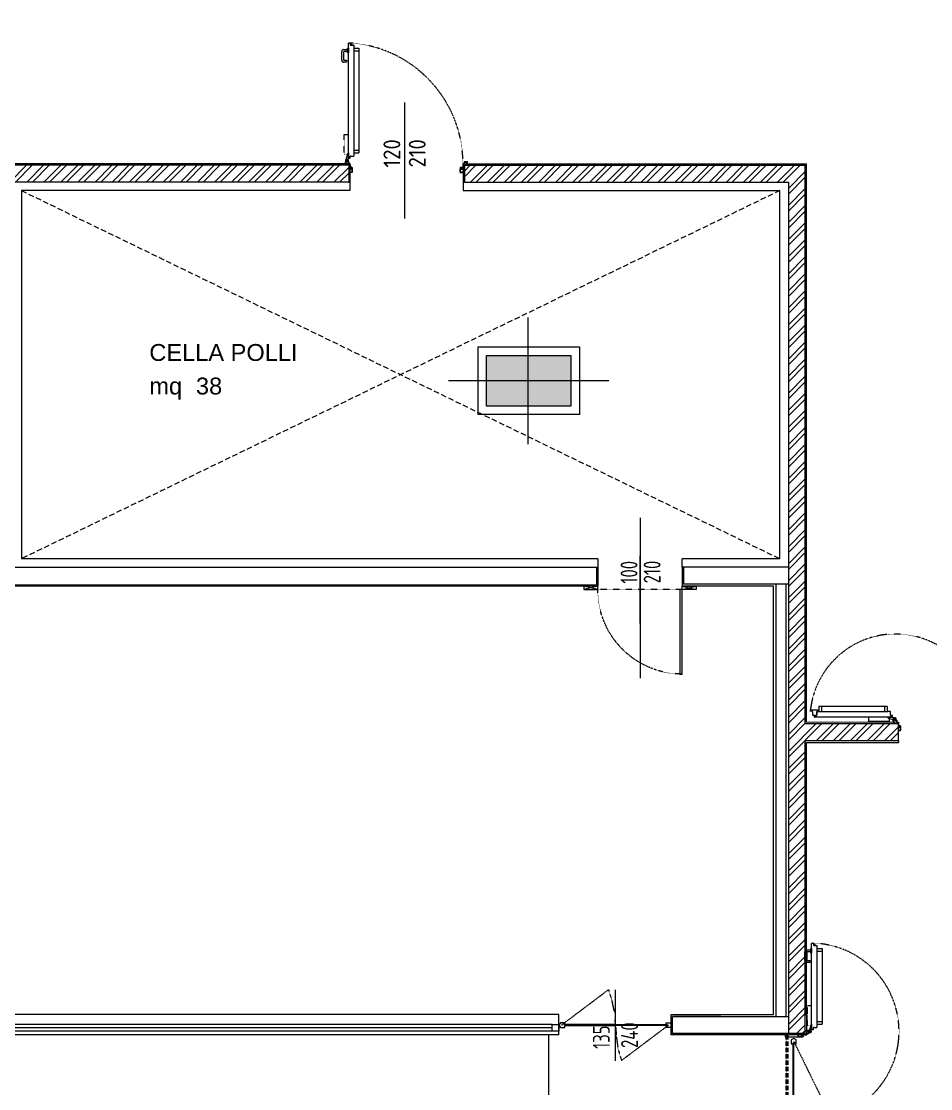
# Model space of a CAD drawing. Header units: millimetres. Extents: x 8265 to 78888, y 1905 to 34251.
# Drawn here: x 43884 to 44961, y 25415 to 26679 of the extents above; entities that cross this region are included whole.
import ezdxf
from ezdxf.enums import TextEntityAlignment as Align

# ---------------------------------------------------------------- set-up
doc = ezdxf.new("R2010")
doc.units = ezdxf.units.MM
for name, pattern in [('HIDDEN', [9.525, 6.35, -3.175]), ('HIDDEN4', [0.125, 0.025, -0.1]), ('HIDEGIO', [5000, 2500, -2500]), ('TRATTEGGIATA2', [0.375, 0.25, -0.125])]:
    doc.linetypes.add(name, pattern=pattern)
doc.layers.get('Defpoints').update_dxf_attribs({"lineweight": 0})
for name, color, linetype, lineweight in [('410_STRUTTURE_001-AM_0', 7, 'Continuous', 0), ('430_TAVOLATI_001-AM_0', 3, 'Continuous', 0), ('435_PARETI_CELLA_001-AM_0', 2, 'Continuous', 0), ('437_RIVESTIMENTI_001-AM_0', 13, 'Continuous', 0), ('439_TESTI_SERRAMENTI_001-AM_0', 11, 'Continuous', 0), ('440_ALTRI_ELEMENTI_001-AM_0', 31, 'Continuous', 50), ('440_SIMBOLI_001-AM_0', 31, 'Continuous', 0), ('441_SERRAMENTI_001-AM_0', 1, 'Continuous', 0), ('461_SCHEMATICO_0', 11, 'Continuous', 0), ('464_LAY_OUT_TQ_001-AM_0', 2, 'Continuous', 0), ('471_TESTI_POLIGONI_001-AM_0', 221, 'Continuous', 0), ('480_CAMPITURE_SIMB_REI_001-AM_0', 30, 'Continuous', 0), ('AM_0', 7, 'Continuous', 50)]:
    doc.layers.add(name, color=color, linetype=linetype, lineweight=lineweight)
doc.styles.add('AREA', font='arial.ttf', dxfattribs={"height": 30})
doc.styles.get("Standard").update_dxf_attribs({"font": 'isocp.shx'})
doc.dimstyles.new('Quote Svl', dxfattribs={"dimscale": 100, "dimtxt": 0.2, "dimasz": 0.15, "dimexe": 0, "dimexo": 0.2, "dimgap": 0.1, "dimtad": 1, "dimdec": 0, "dimrnd": 5, "dimdsep": 46, "dimtxsty": 'Standard', "dimblk": 'ARCHTICK', "dimcen": 0.2, "dimse1": 1, "dimse2": 1, "dimsd1": 1, "dimsd2": 1, "dimclrd": 256, "dimclre": 256, "dimclrt": 256, "dimadec": 0, "dimazin": 2, "dimtp": 0.1, "dimtm": 0.1, "dimtfac": 0.71, "dimtdec": 0, "dimtmove": 0, "dimatfit": 3, "dimldrblk": 'ARCHTICK', "dimfxl": 0, "dimtzin": 0, "dimlwd": -1, "dimlwe": -1, "dimarcsym": 0})
doc.dimstyles.new('Quote Svl$0', dxfattribs={"dimscale": 100, "dimtxt": 0.2, "dimasz": 0.15, "dimexe": 0, "dimexo": 0.2, "dimgap": 0.1, "dimtad": 1, "dimdec": 0, "dimdsep": 46, "dimtxsty": 'Standard', "dimblk": 'ARCHTICK', "dimcen": 0.2, "dimse1": 1, "dimse2": 1, "dimsd1": 1, "dimsd2": 1, "dimclrd": 256, "dimclre": 256, "dimclrt": 256, "dimadec": 0, "dimazin": 2, "dimtp": 0.1, "dimtm": 0.1, "dimtfac": 0.71, "dimtdec": 0, "dimtmove": 0, "dimatfit": 3, "dimldrblk": 'ARCHTICK', "dimfxl": 1, "dimtzin": 0, "dimlwd": -1, "dimlwe": -1, "dimarcsym": 0})

# ---------------------------------------------------------------- blocks, each defined once
blk = doc.blocks.new('PT-21-3-08$PORTA_VAI_VEN')
at = {"linetype": 'HIDDEN4'}
for points in [[(6454.6, -7148.21), (6510.6, -7106.11)], [(6514.6, -7119.81), (6510.6, -7106.11)], [(6516.6, -7133.91), (6514.6, -7119.81)], [(6517.6, -7148.21), (6516.6, -7133.91)], [(6517.6, -7148.21), (6518.6, -7162.51)], [(6581.6, -7148.21), (6525.6, -7190.41)], [(6518.6, -7162.51), (6521.6, -7176.61)], [(6521.6, -7176.61), (6525.6, -7190.41)]]:
    blk.add_lwpolyline(points, dxfattribs=at)
at = {"color": 0, "linetype": 'Continuous'}
for points in [[(6451.6, -7148.21), (6452.6, -7145.51)], [(6452.6, -7151.01), (6451.6, -7148.21)], [(6452.6, -7145.51), (6457.6, -7145.51)], [(6457.6, -7151.01), (6452.6, -7151.01)], [(6457.6, -7145.51), (6457.6, -7147.71)], [(6457.6, -7148.71), (6457.6, -7151.01)], [(6582.6, -7145.51), (6577.6, -7145.51)], [(6577.6, -7145.51), (6577.6, -7147.71)], [(6577.6, -7148.71), (6577.6, -7151.01)], [(6577.6, -7151.01), (6582.6, -7151.01)], [(6584.6, -7148.21), (6582.6, -7145.51)], [(6582.6, -7151.01), (6584.6, -7148.21)]]:
    blk.add_lwpolyline(points, dxfattribs=at)
for points in [[(6456.6, -7147.71), (6517.6, -7147.71), (6517.6, -7148.71), (6456.6, -7148.71)], [(6578.6, -7147.71), (6517.6, -7147.71), (6517.6, -7148.71), (6578.6, -7148.71)]]:
    blk.add_lwpolyline(points, close=True, dxfattribs=at)
blk = doc.blocks.new('PORTA-CELLA_GIR-100')
blk.add_line((50, -44), (50, 36))
at = {"linetype": 'HIDDEN4'}
blk.add_line((0, -4), (100, -4), dxfattribs=at)
at = {"linetype": 'Continuous'}
for points in [[(0, -4), (-16.5, 0)], [(0, 0), (-16.5, -4)], [(100, -4), (116.5, 0)], [(100, 0), (116.5, -4)]]:
    blk.add_lwpolyline(points, dxfattribs=at)
for points in [[(0, 0), (-16.5, 0), (-16.5, -4), (0, -4)], [(100, 0), (116.5, 0), (116.5, -4), (100, -4)]]:
    blk.add_lwpolyline(points, close=True, dxfattribs=at)
blk.add_lwpolyline([(0, -4), (3, -4), (3, -104), (0, -104)], close=True)
at = {"linetype": 'HIDDEN4'}
blk.add_arc((0, -4), 100, 270, 0, dxfattribs=at)
blk = doc.blocks.new('PT-21-3-08$PORTA_VAI_VEN_180')
at = {"color": 0, "linetype": 'Continuous'}
for points in [[(6125.6, -9843.21), (6122.6, -9844.71)], [(6122.6, -9844.71), (6122.6, -9849.71)], [(6128.6, -9844.71), (6125.6, -9843.21)], [(6128.6, -9849.71), (6128.6, -9844.71)], [(6122.6, -9849.71), (6124.6, -9849.71)], [(6125.6, -9849.71), (6128.6, -9849.71)], [(6122.6, -10034.7), (6122.6, -10029.7)], [(6122.6, -10029.7), (6124.6, -10029.7)], [(6125.6, -10029.7), (6128.6, -10029.7)], [(6128.6, -10029.7), (6128.6, -10034.7)], [(6125.6, -10036.2), (6122.6, -10034.7)], [(6128.6, -10034.7), (6125.6, -10036.2)]]:
    blk.add_lwpolyline(points, dxfattribs=at)
for points in [[(6124.6, -9848.71), (6124.6, -9939.71), (6125.6, -9939.71), (6125.6, -9848.71)], [(6124.6, -10030.7), (6124.6, -9939.71), (6125.6, -9939.71), (6125.6, -10030.7)]]:
    blk.add_lwpolyline(points, close=True, dxfattribs=at)
at = {"linetype": 'HIDDEN4'}
for points in [[(6125.6, -9846.51), (6167.6, -9932.31)], [(6153.6, -9936.41), (6167.6, -9932.31)], [(6096.6, -9943.01), (6083.6, -9947.21)], [(6110.6, -9940.61), (6096.6, -9943.01)], [(6125.6, -9939.71), (6110.6, -9940.61)], [(6125.6, -9939.71), (6139.6, -9938.91)], [(6139.6, -9938.91), (6153.6, -9936.41)], [(6125.6, -10033), (6083.6, -9947.21)]]:
    blk.add_lwpolyline(points, dxfattribs=at)
blk = doc.blocks.new('PORTA-[REI-US]-SISTI-120')
for p, q in [((-1.8, 12.6), (-1.8, 143)), ((-1.5, 143.3), (0, 143.3)), ((0.3, 143), (0.3, 141.1)), ((0.6, 141), (3.1, 141)), ((0.6, 140.8), (0.6, 141)), ((0.6, 140.8), (4.2, 140.8)), ((1.1, 142.3), (1.4, 142.3)), ((1.1, 141), (1.1, 142.3)), ((2.6, 141), (1.4, 142.3)), ((1.4, 142.3), (1.4, 141)), ((3.1, 141), (3.1, 140.8)), ((4.5, 140.5), (4.5, 9.7)), ((-9.8, 122.8), (-9.8, 133.1)), ((-7.5, 135.4), (-2.9, 135.4)), ((-7.5, 132.6), (-7.5, 123.3)), ((-2.9, 133.1), (-7, 133.1)), ((-2.9, 131.6), (-2.9, 137)), ((-2.9, 137), (-1.8, 137)), ((-2.9, 135.4), (-2.9, 134.3)), ((-2.9, 134.3), (-2.9, 133.1)), ((-1.8, 131.6), (-2.9, 131.6)), ((-1.8, 137), (-1.8, 134.3)), ((-1.8, 134.3), (-1.8, 131.6)), ((4.5, 137), (4.5, 134.3)), ((4.5, 137), (10.5, 137)), ((4.5, 134.3), (4.5, 131.6)), ((4.5, 134), (10.5, 134)), ((10.5, 137), (10.5, 13.3)), ((-4, 120.5), (-7.5, 120.5)), ((-7, 122.8), (-4, 122.8)), ((-4, 122.8), (-4, 120.5)), ((-1.8, 13.3), (-1.8, 7.3)), ((4.5, 16.3), (10.5, 16.3)), ((4.5, 13.3), (10.5, 13.3)), ((-5.3, 0), (-5.3, 2.5)), ((-5.3, 2.5), (-1.3, 2.5)), ((-3.8, 0), (-5.3, 0)), ((-5, 2.2), (-5, 0.2)), ((-1.5, 2.2), (-5, 2.2)), ((-5, 0.2), (-3.8, 0.2)), ((-2.8, 12), (-4.8, 5)), ((-4.8, 5), (-4.3, 5.5)), ((-4.8, 3.5), (-4.8, 5)), ((-4.8, 2.5), (-4.8, 5)), ((-4.4, 4.2), (-2.8, 4.2)), ((-4.3, 5.5), (-2.8, 5.5)), ((-3.8, 0), (-3.8, 0.2)), ((-3.5, 5), (-3.5, 3.5)), ((-3.5, 4), (-3.5, 4.5)), ((-1.8, 12), (-2.8, 12)), ((-2.8, 5.5), (-2.3, 5)), ((-2.3, 5.5), (-2.3, 7)), ((-2.3, 5), (-2.3, 2.5)), ((-2.3, 2.5), (-2.3, 3.6)), ((-1.8, 7.5), (-1.8, 12)), ((-1.5, 7), (0, 7)), ((-1.5, 0), (-1.5, 2.2)), ((0, 0), (-1.5, 0)), ((-1.3, 2.5), (-1.3, 0.2)), ((-1.3, 0.2), (0.2, 0.2)), ((0, -5.8), (0, 0)), ((0.2, 0.2), (0.2, -5.7)), ((0.3, 7.3), (0.3, 9.1)), ((0.6, 9.4), (4.2, 9.4)), ((0, -8.6), (0.1, -8.6)), ((0, -8.6), (0, -9.7)), ((0.1, -9.7), (0.1, -8.6)), ((2.2, -6.1), (0.2, -6.1)), ((0.3, -5.8), (2.2, -5.8)), ((0.3, -9.8), (2.4, -9.8)), ((2.4, -10), (0.3, -10)), ((2, -3.9), (0.5, -3.9)), ((2.5, -9.7), (2.5, -5.8)), ((2.6, -4.4), (2.6, -9.7))]:
    blk.add_line(p, q)
at = {"ltscale": 20}
for p, q in [((65.1, -64.4), (65.1, 72.9)), ((137.7, 0), (138.9, 0)), ((131.2, -3.9), (133.5, -3.9)), ((133.8, -0.8), (133.8, -3.8)), ((133.8, -5.6), (133.8, -5.6))]:
    blk.add_line(p, q, dxfattribs=at)
at = {"linetype": 'ByBlock', "ltscale": 20}
blk.add_line((130.5, -4.4), (130.5, -9.7), dxfattribs=at)
at = {"linetype": 'HIDDEN4', "ltscale": 0.2}
blk.add_lwpolyline([(-1.8, 11.1), (-6.8, 11.1), (-6.8, 35.1), (-1.8, 35.1)], dxfattribs=at)
at = {"ltscale": 20}
blk.add_lwpolyline([(134.5, 0), (135.4, 0), (135.4, 2.2), (138.9, 2.2), (138.9, 0.2), (137.7, 0.2), (137.7, 0), (139.1, 0), (139.1, 2.5), (135.2, 2.5), (135.2, 0.2), (133.8, 0.2), (133.8, -5.7, -0.414214), (133.6, -5.8), (131, -5.8, -0.414214), (130.9, -5.7), (130.9, -4.1), (130.6, -4.1), (130.5, -4.1), (130.5, -9.7, 0.414214), (130.8, -10), (133.7, -10, 0.414214), (134, -9.7), (134, -8.6), (133.8, -8.6), (133.8, -9.7, -0.414214), (133.7, -9.8), (130.8, -9.8, -0.414214), (130.6, -9.7), (130.6, -5.8, 0.414214), (130.9, -6.1), (133.8, -6.1, 0.414214), (134, -5.8), (134, 0), (135.2, 0)], format="xyb", dxfattribs=at)
blk.add_lwpolyline([(2.2, -5.7), (2.2, -4.1), (2.6, -4.1), (2.6, -8.4)])
at = {"linetype": 'ByBlock', "ltscale": 20}
blk.add_lwpolyline([(130.5, -4.4), (130.5, -8.4)], dxfattribs=at)
for centre, radius, start, end in [((-1.5, 143), 0.3, 90, 180), ((0, 143), 0.3, 0, 90), ((0.6, 141.1), 0.3, 180, 270), ((4.2, 140.5), 0.3, 0, 90), ((-7.5, 133.1), 2.3, 90, 180), ((-7, 132.6), 0.5, 90, 180), ((-7.5, 122.8), 2.3, 180, 270), ((-7, 123.3), 0.5, 180, 270), ((-1.8, 7), 0.5, 90, 180), ((-1.5, 7.3), 0.3, 180, 270), ((0, 7.3), 0.3, 270, 0), ((0.6, 9.1), 0.3, 90, 180), ((4.2, 9.7), 0.3, 270, 0), ((0.2, -5.8), 0.25, 180, 270), ((0.3, -9.7), 0.3, 180, 270), ((0.3, -9.7), 0.15, 180, 270), ((0.3, -5.7), 0.1, 180, 270), ((0.5, -4.2), 0.25, 90, 180), ((2, -4.2), 0.25, 0, 90), ((2.2, -5.7), 0.1, 270, 0), ((2.2, -5.8), 0.25, 270, 0), ((2.4, -9.7), 0.3, 270, 0), ((2.4, -9.7), 0.15, 270, 0)]:
    blk.add_arc(centre, radius, start, end)
at = {"linetype": 'HIDDEN4'}
blk.add_arc((-9.6, 0.2), 143.4, 0, 86.1517, dxfattribs=at)
at = {"ltscale": 20}
for centre, start, end in [((131.2, -4.2), 90, 180), ((133.5, -4.2), 0, 90)]:
    blk.add_arc(centre, 0.25, start, end, dxfattribs=at)
blk = doc.blocks.new('Quota serramento H20')
for p in [(-15, 0), (15, 0)]:
    blk.add_attdef('000', text='', height=20, rotation=90).set_placement(p, align=Align.MIDDLE)
blk = doc.blocks.new('porta 180_1a anta a 180')
at = {"layer": '430_TAVOLATI_001-AM_0'}
blk.add_line((-17.8, 195, -0.2), (-17.8, 215, -0.2), dxfattribs=at)
at = {"layer": '437_RIVESTIMENTI_001-AM_0'}
blk.add_line((-16.3, 216.5, -1.6), (-16.3, 193.5, -2.8), dxfattribs=at)
at = {"layer": '441_SERRAMENTI_001-AM_0'}
for p, q in [((-18.3, 281.3), (-18.3, 291.6)), ((-16, 293.9), (-11.4, 293.9)), ((-16, 291.1), (-16, 281.8)), ((-11.4, 291.6), (-15.5, 291.6)), ((-11.4, 290.1), (-11.4, 295.5)), ((-11.4, 295.5), (-10.3, 295.5)), ((-11.4, 293.9), (-11.4, 292.8)), ((-11.4, 292.8), (-11.4, 291.6)), ((-10.3, 205.4), (-10.3, 301.5)), ((-10.3, 295.5), (-10.3, 292.8)), ((-10.3, 292.8), (-10.3, 290.1)), ((-10, 301.8), (-8.5, 301.8)), ((-8.2, 301.5), (-8.2, 299.6)), ((-7.9, 299.5), (-5.4, 299.5)), ((-7.9, 299.3), (-7.9, 299.5)), ((-7.9, 299.3), (-4.3, 299.3)), ((-7.4, 300.8), (-7.1, 300.8)), ((-7.4, 299.5), (-7.4, 300.8)), ((-5.9, 299.5), (-7.1, 300.8)), ((-7.1, 300.8), (-7.1, 299.5)), ((-5.4, 299.5), (-5.4, 299.3)), ((-4, 299), (-4, 202.5)), ((-4, 295.5), (-4, 292.8)), ((-4, 295.5), (2, 295.5)), ((-4, 292.8), (-4, 290.1)), ((-4, 292.5), (2, 292.5)), ((2, 295.5), (2, 206.1)), ((-12.5, 279), (-16, 279)), ((-15.5, 281.3), (-12.5, 281.3)), ((-12.5, 281.3), (-12.5, 279)), ((-10.3, 290.1), (-11.4, 290.1)), ((-11.3, 204.8), (-13.3, 197.8)), ((-10.3, 204.8), (-11.3, 204.8)), ((-10.3, 206.1), (-10.3, 200.1)), ((-10.3, 200.3), (-10.3, 204.8)), ((-7.9, 202.2), (-4.3, 202.2)), ((-4, 209.1), (2, 209.1)), ((-4, 206.1), (2, 206.1)), ((-26.3, 191.2), (-26.3, 193.2)), ((-26.1, 193.2), (-26.1, 191.2)), ((-24.9, 193.5), (-26, 193.5)), ((-26, 193.4), (-24.9, 193.4)), ((-26, 191), (-22.1, 191)), ((-20.6, 190.9), (-26, 190.9)), ((-24.9, 193.5), (-24.9, 193.4)), ((-22.3, 191.3), (-22.3, 193.3)), ((-22.1, 193.5), (-16.3, 193.5)), ((-22.1, 193.2), (-22.1, 191.4)), ((-16, 193.3), (-22, 193.3)), ((-20.2, 191.5), (-20.2, 193)), ((-16.3, 197.3), (-16.3, 198.8)), ((-16.3, 198.8), (-13.8, 198.8)), ((-16.3, 197.3), (-16, 197.3)), ((-16.3, 195), (-14, 195)), ((-16.3, 193.5), (-16.3, 195)), ((-16, 198.5), (-16, 197.3)), ((-14, 198.5), (-16, 198.5)), ((-13.8, 194.8), (-16, 194.8)), ((-16, 194.8), (-16, 193.3)), ((-14, 195), (-14, 198.5)), ((-13.8, 198.8), (-13.8, 194.8)), ((-13.8, 198.3), (-11.3, 198.3)), ((-11.3, 195.8), (-13.8, 195.8)), ((-13.8, 195.8), (-12.7, 195.8)), ((-12.8, 198.3), (-11.3, 198.3)), ((-11.3, 197), (-12.8, 197)), ((-12.3, 197), (-11.8, 197)), ((-12, 197.9), (-12, 196.3)), ((-11.3, 198.3), (-10.8, 197.8)), ((-10.8, 196.3), (-11.3, 195.8)), ((-10.8, 198.3), (-10.8, 199.8)), ((-10.8, 197.8), (-10.8, 196.3)), ((-10, 199.8), (-8.5, 199.8)), ((-8.2, 200.1), (-8.2, 201.9)), ((-87.3, 93), (92.7, 93)), ((-3, 3), (-3, -3)), ((-3, 3), (86.4, 3)), ((0, 3), (0, -3)), ((83.4, 3), (83.4, -3)), ((86.4, 3), (86.4, -3)), ((-26.3, -5.2), (-26.3, -7.2)), ((-26.1, -7.2), (-26.1, -5.2)), ((-20.6, -4.8), (-26, -4.8)), ((-26, -5), (-22.1, -5)), ((-26, -7.3), (-24.9, -7.3)), ((-24.9, -7.5), (-26, -7.5)), ((-24.9, -7.5), (-24.9, -7.3)), ((-22.3, -5.2), (-22.3, -7.2)), ((-22.1, -7.2), (-22.1, -5.3)), ((-22.1, -7.5), (-16.3, -7.5)), ((-22, -5.2), (-20.4, -5.2)), ((-16, -7.2), (-22, -7.2)), ((-21.8, -7.2), (-21.8, -7.2)), ((-20.2, -5.5), (-20.2, -7)), ((-16.3, -7.5), (-16.3, -9.5)), ((-16.3, -8), (-16.3, -9.7)), ((-16.3, -9.7), (-14, -9.7)), ((-16.3, -12), (-16.3, -13.2)), ((-16.3, -12), (-16, -12)), ((-16.3, -12), (-16.3, -13.5)), ((-16, -9.5), (-16, -7.2)), ((-13.8, -9.5), (-16, -9.5)), ((-16, -13.2), (-16, -12)), ((-14, -9.7), (-14, -13.2)), ((-13.8, -13.5), (-13.8, -9.5)), ((-11.3, -10.5), (-13.8, -10.5)), ((-13.8, -10.5), (-12.7, -10.5)), ((-10.2, -11.7), (-13.6, -11.7)), ((-12, -13.4), (-12, -10)), ((-10.8, -11), (-11.3, -10.5)), ((-4.3, -11), (-11.3, -13)), ((-11.3, -13), (-10.8, -12.5)), ((-10.8, -10.5), (-9.3, -10.5)), ((-10.8, -12.5), (-10.8, -11)), ((-9.3, -9.7), (-9.3, -8.2)), ((-9, -7.9), (-7.2, -7.9)), ((-3, -10), (-9, -10)), ((-8.8, -10), (-4.3, -10)), ((-6.9, -7.6), (-6.9, -3.3)), ((-6.6, -3), (-3, -3)), ((-4.3, -10), (-4.3, -11)), ((88.7, -3), (-3.7, -3)), ((-3.7, -10), (91.2, -10)), ((87, -1.5), (87, -3)), ((87, -3), (88.7, -3)), ((96.2, -1.2), (87.3, -1.2)), ((89, -3.3), (89, -7.6)), ((89, -7.6), (89, -3.3)), ((89.3, -7.9), (93.1, -7.9)), ((91.2, -7.9), (89.3, -7.9)), ((91.5, -9.7), (91.5, -8.2)), ((93.4, -7.6), (93.4, -3.7)), ((93.4, -3.7), (94.1, -3.7)), ((94.4, -3.4), (94.4, -1.5)), ((96.2, -1.4), (94.5, -1.4)), ((96.4, -3.1), (96.4, -1.5)), ((96.5, -3.1), (96.4, -3.1)), ((96.5, -3.1), (96.5, -1.5)), ((-16.3, -13.5), (-13.8, -13.5)), ((-14, -13.2), (-16, -13.2)), ((-13.8, -13), (-11.3, -13)), ((-12.8, -13), (-11.3, -13))]:
    blk.add_line(p, q, dxfattribs=at)
at = {"layer": '441_SERRAMENTI_001-AM_0', "linetype": 'HIDDEN4', "ltscale": 0.2}
for points in [[(-10.3, 203.9), (-15.3, 203.9), (-15.3, 227.9), (-10.3, 227.9)], [(-5.2, -10), (-5.2, -15), (18.8, -15), (18.8, -10)]]:
    blk.add_lwpolyline(points, dxfattribs=at)
at = {"layer": '441_SERRAMENTI_001-AM_0'}
for points in [[(-22, 191.3), (-20.4, 191.3), (-20.4, 190.9), (-24.7, 190.9)], [(-20.4, -5.2), (-20.4, -4.8), (-24.7, -4.8)]]:
    blk.add_lwpolyline(points, dxfattribs=at)
for centre, radius, start, end in [((-16, 291.6), 2.3, 90, 180), ((-15.5, 291.1), 0.5, 90, 180), ((-10, 301.5), 0.3, 90, 180), ((-8.5, 301.5), 0.3, 0, 90), ((-7.9, 299.6), 0.3, 180, 270), ((-4.3, 299), 0.3, 0, 90), ((-16, 281.3), 2.3, 180, 270), ((-15.5, 281.8), 0.5, 180, 270), ((-7.9, 201.9), 0.3, 90, 180), ((-4.3, 202.5), 0.3, 270, 0), ((-26, 193.2), 0.3, 90, 180), ((-26, 191.2), 0.3, 180, 270), ((-26, 193.2), 0.15, 90, 180), ((-26, 191.2), 0.15, 180, 270), ((-22.1, 193.3), 0.25, 90, 180), ((-22.1, 191.3), 0.25, 180, 270), ((-22, 193.2), 0.1, 90, 180), ((-22, 191.4), 0.1, 180, 270), ((-20.4, 193), 0.25, 0, 90), ((-20.4, 191.5), 0.25, 270, 0), ((-10.3, 199.8), 0.5, 90, 180), ((-10, 200.1), 0.3, 180, 270), ((-8.5, 200.1), 0.3, 270, 0), ((-26, -5.2), 0.3, 90, 180), ((-26, -7.2), 0.3, 180, 270), ((-26, -5.2), 0.15, 90, 180), ((-26, -7.2), 0.15, 180, 270), ((-22.1, -5.2), 0.25, 90, 180), ((-22.1, -7.2), 0.25, 180, 270), ((-22, -5.3), 0.1, 90, 180), ((-22, -7.2), 0.1, 180, 270), ((-20.4, -5.5), 0.25, 0, 90), ((-20.4, -7), 0.25, 270, 0), ((-9, -8.2), 0.3, 90, 180), ((-9, -9.7), 0.3, 180, 270), ((-9.3, -10), 0.5, 270, 0), ((-7.2, -7.6), 0.3, 270, 0), ((-6.6, -3.3), 0.3, 90, 180), ((87.3, -1.5), 0.3, 90, 180), ((88.7, -3.3), 0.3, 0, 90), ((88.7, -3.3), 0.3, 0, 90), ((89.3, -7.6), 0.3, 180, 270), ((89.3, -7.6), 0.3, 180, 270), ((91.2, -8.2), 0.3, 0, 90), ((91.2, -9.7), 0.3, 270, 0), ((93.1, -7.6), 0.3, 270, 0), ((94.1, -3.4), 0.3, 270, 0), ((94.5, -1.5), 0.15, 90, 180), ((96.2, -1.5), 0.3, 0, 90), ((96.2, -1.5), 0.15, 0, 90)]:
    blk.add_arc(centre, radius, start, end, dxfattribs=at)
at = {"layer": '441_SERRAMENTI_001-AM_0', "linetype": 'HIDDEN4'}
for centre, radius, start, end in [((-11.3, 197.3), 104.5, 267.2516, 88.8812), ((-16.3, -16.4), 109.4, 7.9416, 90)]:
    blk.add_arc(centre, radius, start, end, dxfattribs=at)
blk = doc.blocks.new('*D273')
at = {"layer": 'Defpoints', "color": 0, "transparency": 16777216}
for p in [(44813.7, 26179.3, 5.5), (45248.7, 26179.6, -17.8), (45248.7, 26179.6)]:
    blk.add_point(p, dxfattribs=at)
at = {"layer": '464_LAY_OUT_TQ_001-AM_0', "transparency": 16777216, "insert": (45031.2, 26199.6), "char_height": 20, "attachment_point": 5}
blk.add_mtext('435', dxfattribs=at)
blk = doc.blocks.new('_ArchTick')
at = {"layer": 'AM_0', "color": 0, "const_width": 0.15}
blk.add_lwpolyline([(-0.5, -0.5), (0.5, 0.5)], dxfattribs=at)
blk = doc.blocks.new('SUP-LOC')
at = {"style": 'AREA'}
blk.add_text('mq', height=20, dxfattribs=at).set_placement((7.7, -17.4))
for tag, p in [('NAME_LOC', (7.7, 22.3)), ('AREA_AREA', (62.9, -17.4))]:
    blk.add_attdef(tag, p, '', height=20, dxfattribs=at)
blk = doc.blocks.new('*D222')
at = {"layer": 'Defpoints', "color": 0, "transparency": 16777216}
for p in [(44681.7, 27299.7), (44681.7, 27299.7), (44681.7, 26635.9)]:
    blk.add_point(p, dxfattribs=at)
at = {"layer": '464_LAY_OUT_TQ_001-AM_0', "transparency": 16777216, "insert": (44661.7, 26967.8), "char_height": 20, "attachment_point": 5, "rotation": 90}
blk.add_mtext('665', dxfattribs=at)

msp = doc.modelspace()

# ---------------------------------------------------------------- hatches: boundary and pattern name
at = {"layer": '410_STRUTTURE_001-AM_0'}
h = msp.add_hatch(color=256, dxfattribs=at)
h.paths.add_polyline_path([(44484.1, 26283.2), (44434.6, 26283.2), (44434.6, 26253.2), (44484.1, 26253.2)])
h.paths.add_polyline_path([(44534.6, 26283.2), (44484.1, 26283.2), (44484.1, 26253.2), (44534.6, 26253.2)])
h.paths.add_polyline_path([(44534.6, 26253.2), (44484.1, 26253.2), (44484.1, 26223.2), (44534.6, 26223.2)])
h.paths.add_polyline_path([(44484.1, 26253.2), (44434.6, 26253.2), (44434.6, 26223.2), (44484.1, 26223.2)])
at = {"layer": '480_CAMPITURE_SIMB_REI_001-AM_0'}
h = msp.add_hatch(dxfattribs=at)
h.set_pattern_fill('ANSI32', color=256, scale=1.5, style=0)
h.set_pattern_definition([(45, (27386.123, 12328.103), (-10.102788, 10.102788), []), (45, (27392.858, 12328.103), (-10.102788, 10.102788), [])])
h.paths.add_polyline_path([(41241.6, 27302.2), (41244.6, 27302.2), (41244.6, 27322.2), (41229.6, 27322.2), (41229.6, 27255.2), (41264.6, 27255.2), (41264.6, 27272.2), (41241.6, 27272.2)])
h.paths.add_polyline_path([(41264.4, 27082), (41244.4, 27082), (41244.4, 26283.2), (41264.4, 26283)])
h.paths.add_polyline_path([(41910.9, 26242.2), (41890.9, 26242.2), (41890.9, 26243.1), (41334.6, 26243.1), (41334.6, 26223.2), (41910.9, 26223.2)])
h.paths.add_polyline_path([(41910.9, 26591.8), (41890.9, 26591.8), (41890.9, 26243.1), (41910.9, 26243.1)])
h.paths.add_polyline_path([(42120.3, 26591.8), (41910.9, 26591.8), (41910.9, 26571.8), (42120.3, 26571.8)])
h.paths.add_polyline_path([(42712.3, 26591.8), (42254.3, 26591.8), (42254.3, 26571.8), (42692.3, 26571.8), (42692.3, 26571.8), (42712.3, 26571.8)])
h.paths.add_polyline_path([(42712.3, 26302.7), (42712.3, 26571.8), (42692.3, 26571.8), (42692.3, 26282.8), (42712.3, 26282.8)])
h.paths.add_polyline_path([(42727, 26302.7), (42712.3, 26302.7), (42712.3, 26282.8), (42727, 26282.8)])
h.paths.add_polyline_path([(42965.7, 26302.8), (42945.7, 26302.8), (42931, 26302.8), (42931, 26282.8), (42965.7, 26282.8)])
h.paths.add_polyline_path([(42965.7, 26508.4), (42945.7, 26508.4), (42945.7, 26302.8), (42965.7, 26302.8)])
h.paths.add_polyline_path([(43363.3, 26508.4), (42965.7, 26508.4), (42965.7, 26488.4), (43363.3, 26488.4)])
h.paths.add_polyline_path([(44271.5, 26508.4), (43500.3, 26508.4), (43500.3, 26488.4), (44271.5, 26488.4)])
h.paths.add_polyline_path([(44812.1, 26508.4), (44408.5, 26508.4), (44408.5, 26488.4), (44812.1, 26488.4)])
h.paths.add_polyline_path([(44812.1, 26488.4), (44792.1, 26488.4), (44792.1, 25480.4), (44812.1, 25480.4)])
h.paths.add_polyline_path([(44922.3, 25846.8), (44812.1, 25846.8), (44812.1, 25826.8), (44922.3, 25826.8)])
h.paths.add_polyline_path([(46054.6, 25846.8), (45217.8, 25846.8), (45217.8, 25826.8), (46054.6, 25826.8)])
h.paths.add_polyline_path([(45413, 25546.5), (45389.8, 25546.5), (45389.8, 25451.5), (45413, 25451.5)])
h.paths.add_polyline_path([(46054.6, 25569.8), (45389.8, 25569.8), (45389.8, 25546.5), (46054.6, 25546.5)])
h.paths.add_polyline_path([(45413, 25317.5), (45389.8, 25317.5), (45389.8, 25016), (45413, 25016)])
h.paths.add_polyline_path([(45389.8, 25039.2), (45376.7, 25039.2), (45376.7, 25016), (45389.8, 25016)])
h.paths.add_polyline_path([(45175.7, 25039.2), (45062.2, 25039.2), (45062.2, 25016), (45175.7, 25016)])
h.paths.add_polyline_path([(44928.2, 25039.2), (44792.1, 25039.2), (44792.1, 25016), (44928.2, 25016)])
h.paths.add_polyline_path([(44812.1, 25276.4), (44792.1, 25276.4), (44792.1, 25039.2), (44812.1, 25039.2)])

# ---------------------------------------------------------------- linework, layer by layer
at = {"layer": '410_STRUTTURE_001-AM_0'}
for p, q in [((44484.1, 26178.2), (44484.1, 26328.2)), ((44579.6, 26253.2), (44389.6, 26253.2))]:
    msp.add_line(p, q, dxfattribs=at)
msp.add_lwpolyline([(44434.6, 26223.2), (44434.6, 26283.2), (44534.6, 26283.2), (44534.6, 26223.2)], close=True, dxfattribs=at)
at = {"layer": '430_TAVOLATI_001-AM_0'}
for p, q in [((44271.5, 26508.4), (43500.3, 26508.4)), ((44408.5, 26508.4), (44812.1, 26508.4)), ((44812.1, 25846.8), (44812.1, 26508.4)), ((44271.5, 26488.4), (43500.3, 26488.4)), ((44408.5, 26488.4), (44792.1, 26488.4)), ((44792.1, 26488.4), (44792.1, 26032.4)), ((43103.2, 26032.4), (44564.8, 26032.4)), ((44564.8, 26032.4), (44564.8, 26011.4)), ((44792.1, 26032.4), (44666.4, 26032.4)), ((44667.9, 26032.4), (44667.9, 26012.4)), ((43103.2, 26011.4), (44564.8, 26011.4)), ((44792.1, 26012.4), (44667.9, 26012.4)), ((44792.1, 26012.4), (44792.1, 25500.4)), ((44922.3, 25846.8), (44812.1, 25846.8)), ((44812.1, 25500.4), (44812.1, 25826.8)), ((44922.3, 25826.8), (44812.1, 25826.8)), ((44712.1, 25500.4), (44654.9, 25500.4)), ((44654.9, 25480.4), (44654.9, 25500.4)), ((44654.9, 25500.4), (44792.1, 25500.4)), ((44812.1, 25480.4), (44654.9, 25480.4))]:
    msp.add_line(p, q, dxfattribs=at)
at = {"layer": '430_TAVOLATI_001-AM_0', "linetype": 'HIDEGIO'}
msp.add_line((44922.3, 25826.8), (44922.3, 25846.8), dxfattribs=at)
at = {"layer": '430_TAVOLATI_001-AM_0', "linetype": 'Continuous'}
for points in [[(44271.5, 26508.4), (44271.5, 26488.4)], [(44408.5, 26508.4), (44408.5, 26488.4)]]:
    msp.add_lwpolyline(points, dxfattribs=at)
at = {"layer": '435_PARETI_CELLA_001-AM_0', "linetype": 'ByBlock'}
for p, q in [((44273, 26478.4), (43883.9, 26478.4)), ((43883.9, 26478.4), (43883.9, 26042.4)), ((44273, 26488.4), (44273, 26478.4)), ((44407, 26488.4), (44407, 26478.4)), ((44407, 26478.4), (44782, 26478.4)), ((44782.1, 26042.4), (44782, 26478.4)), ((44566.4, 26042.4), (43883.9, 26042.4)), ((44566.4, 26042.4), (44566.4, 26032.4)), ((44666.4, 26032.4), (44666.4, 26042.4)), ((44782.1, 26042.4), (44666.4, 26042.4))]:
    msp.add_line(p, q, dxfattribs=at)
at = {"layer": '435_PARETI_CELLA_001-AM_0', "linetype": 'HIDDEN'}
for points in [[(43883.9, 26478.4), (44782.1, 26042.4)], [(44782, 26478.4), (43883.9, 26042.4)]]:
    msp.add_lwpolyline(points, dxfattribs=at)
at = {"layer": '435_PARETI_CELLA_001-AM_0', "linetype": 'ByBlock'}
msp.add_lwpolyline([(44424.6, 26213.2), (44424.6, 26293.2), (44544.6, 26293.2), (44544.6, 26213.2)], close=True, dxfattribs=at)
at = {"layer": '437_RIVESTIMENTI_001-AM_0'}
for p, q in [((44273, 26509.9), (43498.8, 26509.9)), ((44407, 26509.9), (44813.6, 26509.9)), ((44813.7, 25848.8), (44813.6, 26509.9)), ((44271.5, 26488.4), (44273, 26488.4)), ((44408.5, 26488.4), (44407, 26488.4)), ((44564.8, 26032.4), (44566.4, 26032.4)), ((44566.4, 26032.4), (44566.4, 26009.9)), ((44666.4, 26032.4), (44666.4, 26009.9)), ((44566.4, 26009.9), (43103.2, 26009.9)), ((44774.6, 26009.9), (44666.4, 26009.9)), ((44774.6, 25502.9), (44774.6, 26009.9)), ((44922.3, 25848.7), (44813.7, 25848.8)), ((44813.6, 25501.9), (44813.6, 25824.8)), ((44813.6, 25824.8), (44922.3, 25824.8)), ((44922.3, 25826.8), (44922.3, 25824.8)), ((44653.4, 25478.9), (44653.4, 25502.9)), ((44653.4, 25502.9), (44774.6, 25502.9)), ((44813.6, 25478.9), (44653.4, 25478.9))]:
    msp.add_line(p, q, dxfattribs=at)
for points in [[(44273, 26509.9), (44273, 26488.4)], [(44407, 26509.9), (44407, 26488.4)]]:
    msp.add_lwpolyline(points, dxfattribs=at)
at = {"layer": '440_ALTRI_ELEMENTI_001-AM_0', "linetype": 'TRATTEGGIATA2'}
msp.add_line((44790.2, 25478.9), (44790.2, 25339.9), dxfattribs=at)
at = {"layer": '440_SIMBOLI_001-AM_0'}
for p, q in [((44616.4, 26091.1), (44616.4, 25901.1)), ((44777.1, 26012.4), (44777.1, 25500.4)), ((44789.1, 26012.4), (44789.1, 25500.4))]:
    msp.add_line(p, q, dxfattribs=at)
at = {"layer": '441_SERRAMENTI_001-AM_0', "linetype": 'Continuous'}
for p, q in [((44818.1, 25861.6), (44818.1, 25863.2)), ((44818.1, 25861.6), (44818.2, 25861.6)), ((44818.2, 25861.6), (44818.2, 25863.2)), ((44818.4, 25863.5), (44827.3, 25863.5)), ((44818.4, 25863.3), (44820.1, 25863.3)), ((44820.2, 25861.3), (44820.2, 25863.2)), ((44821.2, 25861), (44820.5, 25861)), ((44821.2, 25857.1), (44821.2, 25861)), ((44825.6, 25861.4), (44825.6, 25857.1)), ((44825.6, 25857.1), (44825.6, 25861.4)), ((44827.6, 25861.7), (44825.9, 25861.7)), ((44825.9, 25861.7), (44909.8, 25861.7)), ((44827.6, 25863.2), (44827.6, 25861.7)), ((44828.2, 25867.7), (44828.2, 25861.8)), ((44909, 25867.7), (44828.2, 25867.7)), ((44831.2, 25867.7), (44831.2, 25861.7)), ((44906, 25867.7), (44906, 25861.7)), ((44909, 25867.7), (44909, 25861.7)), ((44912.6, 25861.7), (44909, 25861.7)), ((44912.9, 25857.1), (44912.9, 25861.4)), ((44825.3, 25856.8), (44821.5, 25856.8)), ((44823.1, 25855), (44823.1, 25856.5)), ((44823.4, 25856.8), (44825.3, 25856.8)), ((44909.8, 25854.7), (44823.4, 25854.7)), ((44909, 25854.7), (44915, 25854.7)), ((44914.8, 25854.7), (44910.3, 25854.7)), ((44910.3, 25854.7), (44910.3, 25853.7)), ((44910.3, 25853.7), (44917.3, 25851.7)), ((44915, 25856.8), (44913.2, 25856.8)), ((44915.3, 25855), (44915.3, 25856.5)), ((44916.8, 25854.2), (44915.3, 25854.2)), ((44916.3, 25848.7), (44916.3, 25851.2)), ((44916.3, 25851.2), (44920.3, 25851.2)), ((44917.8, 25848.7), (44916.3, 25848.7)), ((44916.4, 25853), (44919.8, 25853)), ((44916.6, 25851), (44916.6, 25849)), ((44920.1, 25851), (44916.6, 25851)), ((44916.6, 25849), (44917.8, 25849)), ((44917.8, 25848.7), (44916.6, 25848.7)), ((44916.8, 25853.7), (44917.3, 25854.2)), ((44916.8, 25852.2), (44916.8, 25853.7)), ((44916.8, 25851.2), (44916.8, 25853.7)), ((44917.3, 25854.2), (44918.8, 25854.2)), ((44917.8, 25848.7), (44917.8, 25849)), ((44918.1, 25854.8), (44918.1, 25851.4)), ((44918.8, 25854.2), (44919.3, 25853.7)), ((44919.3, 25853.7), (44919.3, 25851.2)), ((44919.3, 25851.2), (44919.3, 25852.4)), ((44920.1, 25848.7), (44920.1, 25851)), ((44921.8, 25848.7), (44920.1, 25848.7)), ((44920.3, 25851.2), (44920.3, 25849)), ((44920.3, 25849), (44922.6, 25849)), ((44922.3, 25848.7), (44920.3, 25848.7)), ((44922.3, 25842.9), (44922.3, 25848.7)), ((44922.6, 25849), (44922.6, 25843)), ((44924.3, 25844.8), (44922.8, 25844.8)), ((44924.6, 25843), (44924.6, 25844.6)), ((44922.3, 25840.1), (44922.5, 25840.1)), ((44922.3, 25840.1), (44922.3, 25839)), ((44922.5, 25839), (44922.5, 25840.1)), ((44924.6, 25842.7), (44922.6, 25842.7)), ((44922.6, 25838.9), (44924.7, 25838.9)), ((44924.7, 25838.7), (44922.6, 25838.7)), ((44922.7, 25842.9), (44924.5, 25842.9)), ((44924.8, 25839), (44924.8, 25842.9)), ((44925, 25844.4), (44925, 25839)), ((44512.4, 25490.9), (42998.4, 25490.9)), ((44520.4, 25478.9), (42990.4, 25478.9)), ((44512.4, 25486.9), (42998.4, 25486.9)), ((44512.4, 25482.9), (42998.4, 25482.9))]:
    msp.add_line(p, q, dxfattribs=at)
for points in [[(44911.2, 25854.7), (44911.2, 25849.7), (44887.2, 25849.7), (44887.2, 25854.7)], [(44924.6, 25844.6), (44925, 25844.6), (44925, 25840.4)], [(44587.4, 25448.1), (44587.4, 25532.1)], [(44520.4, 25502.9), (42990.4, 25502.9)], [(44520.4, 25478.9), (44520.4, 25502.9)]]:
    msp.add_lwpolyline(points, dxfattribs=at)
msp.add_lwpolyline([(44512.4, 25482.9), (44512.4, 25490.9), (44520.4, 25490.9), (44520.4, 25482.9)], close=True, dxfattribs=at)
msp.add_lwpolyline([(44512.4, 25482.9), (44512.4, 25490.9), (44520.4, 25490.9), (44520.4, 25482.9)], close=True, dxfattribs=at)
at = {"layer": '441_SERRAMENTI_001-AM_0', "ltscale": 0.1}
msp.add_lwpolyline([(44790.3, 25477.8), (44790.3, 25478.9), (44788.4, 25478.9), (44788.4, 25476.2), (44808.9, 25476.2), (44808.9, 25476.2), (44808.9, 25476.2), (44808.9, 25476.2)], dxfattribs=at)
at = {"layer": '441_SERRAMENTI_001-AM_0', "linetype": 'HIDDEN4'}
msp.add_arc((44918.8, 25852, 5.7), 101.3, 0.5772, 173.6486, dxfattribs=at)
at = {"layer": '441_SERRAMENTI_001-AM_0', "linetype": 'Continuous'}
for centre, radius, start, end in [((44818.4, 25863.2, 1.5), 0.3, 90, 180), ((44818.4, 25863.2, 1.5), 0.15, 90, 180), ((44820.1, 25863.2, 1.5), 0.15, 0, 90), ((44820.5, 25861.3, 1.5), 0.3, 180, 270), ((44825.9, 25861.4, 1.5), 0.3, 90, 180), ((44825.9, 25861.4, 1.5), 0.3, 90, 180), ((44827.3, 25863.2, 1.5), 0.3, 0, 90), ((44912.6, 25861.4, 1.5), 0.3, 0, 90), ((44821.5, 25857.1, 1.5), 0.3, 180, 270), ((44823.4, 25856.5, 1.5), 0.3, 90, 180), ((44823.4, 25855, 1.5), 0.3, 180, 270), ((44825.3, 25857.1, 1.5), 0.3, 270, 0), ((44825.3, 25857.1, 1.5), 0.3, 270, 0), ((44913.2, 25857.1, 1.5), 0.3, 180, 270), ((44915.3, 25854.7, 1.5), 0.5, 180, 270), ((44915, 25856.5, 1.5), 0.3, 0, 90), ((44915, 25855, 1.5), 0.3, 270, 0), ((44922.8, 25844.6, 1.5), 0.25, 90, 180), ((44924.3, 25844.6, 1.5), 0.25, 0, 90), ((44922.6, 25842.9, 1.5), 0.25, 180, 270), ((44922.6, 25839, 1.5), 0.3, 180, 270), ((44922.6, 25839, 1.5), 0.15, 180, 270), ((44922.7, 25843, 1.5), 0.1, 180, 270), ((44924.5, 25843, 1.5), 0.1, 270, 0), ((44924.6, 25842.9, 1.5), 0.25, 270, 0), ((44924.7, 25839, 1.5), 0.3, 270, 0), ((44924.7, 25839, 1.5), 0.15, 270, 0)]:
    msp.add_arc(centre, radius, start, end, dxfattribs=at)
at = {"layer": '461_SCHEMATICO_0'}
msp.add_lwpolyline([(44508.4, 25478.9), (43002.4, 25478.9), (43002.4, 25359.9), (44508.4, 25359.9)], close=True, dxfattribs=at)
at = {"layer": '480_CAMPITURE_SIMB_REI_001-AM_0', "linetype": 'HIDEGIO'}
for p, q in [((44792.1, 26032.4), (44792.1, 26012.4)), ((44792.1, 25500.4), (44792.1, 25480.4))]:
    msp.add_line(p, q, dxfattribs=at)

# ---------------------------------------------------------------- block references
at = {"layer": '439_TESTI_SERRAMENTI_001-AM_0'}
ref = msp.add_blockref('Quota serramento H20', (44337.6, 26522.5), dxfattribs=at)
ref.add_attrib('000', '120', dxfattribs={"layer": '0', "height": 20, "rotation": 90}).set_placement((44322.6, 26522.5), align=Align.MIDDLE)
ref.add_attrib('000', '210', dxfattribs={"layer": '0', "height": 20, "rotation": 90}).set_placement((44352.6, 26522.5), align=Align.MIDDLE)
at = {"layer": '441_SERRAMENTI_001-AM_0', "linetype": 'Continuous'}
msp.add_blockref('PORTA-[REI-US]-SISTI-120', (44273, 26509.9), dxfattribs=at)
at = {"layer": '441_SERRAMENTI_001-AM_0', "xscale": -1}
msp.add_blockref('PORTA-CELLA_GIR-100', (44666.4, 26009.9), dxfattribs=at)
at = {"layer": '441_SERRAMENTI_001-AM_0'}
msp.add_blockref('porta 180_1a anta a 180', (44829.9, 25285.4), dxfattribs=at)
at = {"layer": '441_SERRAMENTI_001-AM_0', "linetype": 'Continuous'}
for name, p, rotation in [('PT-21-3-08$PORTA_VAI_VEN', (51105, 18342.1), 180), ('PT-21-3-08$PORTA_VAI_VEN_180', (38672.8, 35317.7), 359.9997000002825)]:
    msp.add_blockref(name, p, dxfattribs=dict(at, rotation=rotation))
at = {"layer": '471_TESTI_POLIGONI_001-AM_0'}
msp.add_blockref('SUP-LOC', (44027.7, 26254.4), dxfattribs=at).add_auto_attribs({'NAME_LOC': 'CELLA POLLI', 'AREA_AREA': '38'})

# ---------------------------------------------------------------- texts
at = {"layer": '439_TESTI_SERRAMENTI_001-AM_0', "linetype": 'Continuous', "width": 0.8}
for s, rotation, p in [('100', 90.0003, (44613.4, 26013, 0.2)), ('210', 90.0003, (44640.7, 26013.3, 0.2)), ('240', 89.9997, (44614, 25463.1)), ('135', 89.9997, (44580.6, 25462.1))]:
    msp.add_text(s, height=20, rotation=rotation, dxfattribs=at).set_placement(p)

# ---------------------------------------------------------------- dimensions: what is measured, and where the dimension line sits
at = {"layer": '464_LAY_OUT_TQ_001-AM_0'}
dim = msp.add_linear_dim(base=(44681.7, 27299.7), p1=(44681.7, 26635.9), p2=(44681.7, 27299.7), angle=90, dimstyle='Quote Svl$0', override={"dimrnd": 5, "dimfxl": 0}, dxfattribs=at)
dim.commit()
dim.dimension.update_dxf_attribs({"geometry": '*D222', "text_midpoint": (44661.7, 26967.8)})
dim = msp.add_linear_dim(base=(45248.7, 26179.6), p1=(44813.7, 26179.3, 5.5), p2=(45248.7, 26179.6, -17.8), dimstyle='Quote Svl', dxfattribs=at)
dim.commit()
dim.dimension.update_dxf_attribs({"geometry": '*D273', "text_midpoint": (45031.2, 26199.6)})

doc.saveas('drawing.dxf')
